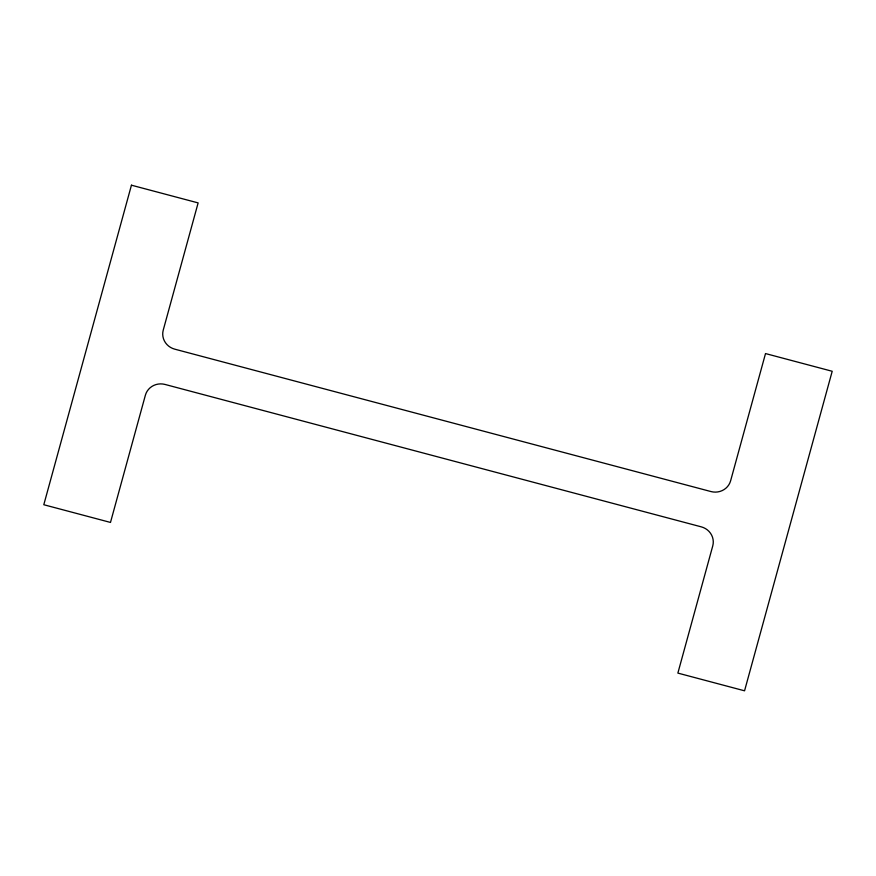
<?xml version="1.0" encoding="UTF-8"?>
<svg xmlns="http://www.w3.org/2000/svg" width="876" height="876" viewBox="0 0 876 876"><rect width="100%" height="100%" fill="white"/><g stroke="black" fill="none" stroke-linecap="round" stroke-linejoin="round"><path stroke-width="1.31" d="M131.444 185.197L43.8 504.729L110.486 522.435L145.372 395.24A16.118 15.472 9.3 0 1 165.038 384.444L701.282 526.848A16.118 15.472 9.3 0 1 712.757 545.901L677.871 673.096L744.556 690.803L832.2 371.271L765.514 353.565L730.628 480.76A16.118 15.472 9.3 0 1 710.962 491.556L174.718 349.152A16.118 15.472 9.3 0 1 163.243 330.099L198.129 202.904L131.444 185.197"/></g></svg>
